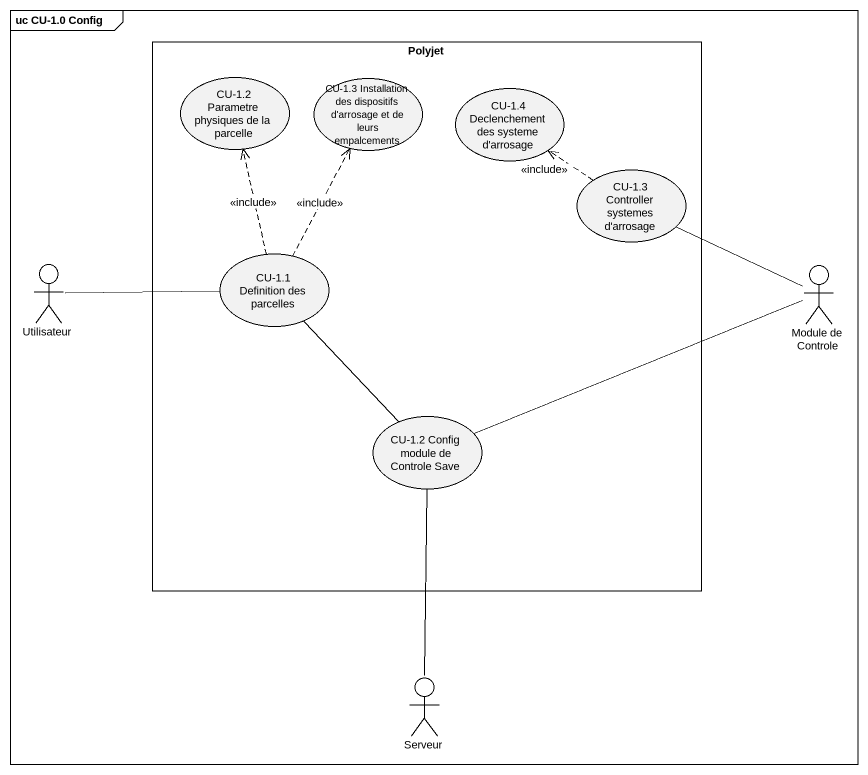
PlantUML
@startuml
mainframe uc CU-1.0 Config
rectangle Polyjet {
  usecase "CU-1.2 Parametre physiques de la parcelle" as CU_1_2_Parametre_physiques
  usecase "CU-1.3 Installation des dispositifs d'arrosage et de leurs empalcements" as CU_1_3_Installation_des
  usecase "CU-1.4 Declenchement des systeme d'arrosage" as CU_1_4_Declenchement_des
  usecase "CU-1.3 Controller systemes d'arrosage" as CU_1_3_Controller_systemes
  usecase "CU-1.1 Definition des parcelles" as CU_1_1_Definition_des
  usecase "CU-1.2 Config module de Controle Save" as CU_1_2_Config_module_de
}
actor Utilisateur
actor "Module de Controle" as Module_de_Controle
actor Serveur
CU_1_3_Controller_systemes .up.> CU_1_4_Declenchement_des : <<include>>
CU_1_1_Definition_des .up.> CU_1_2_Parametre_physiques : <<include>>
CU_1_1_Definition_des .up.> CU_1_3_Installation_des : <<include>>
CU_1_1_Definition_des -- CU_1_2_Config_module_de
Utilisateur -right- CU_1_1_Definition_des
Module_de_Controle -left- CU_1_3_Controller_systemes
Module_de_Controle -left- CU_1_2_Config_module_de
Serveur -up- CU_1_2_Config_module_de
@enduml
